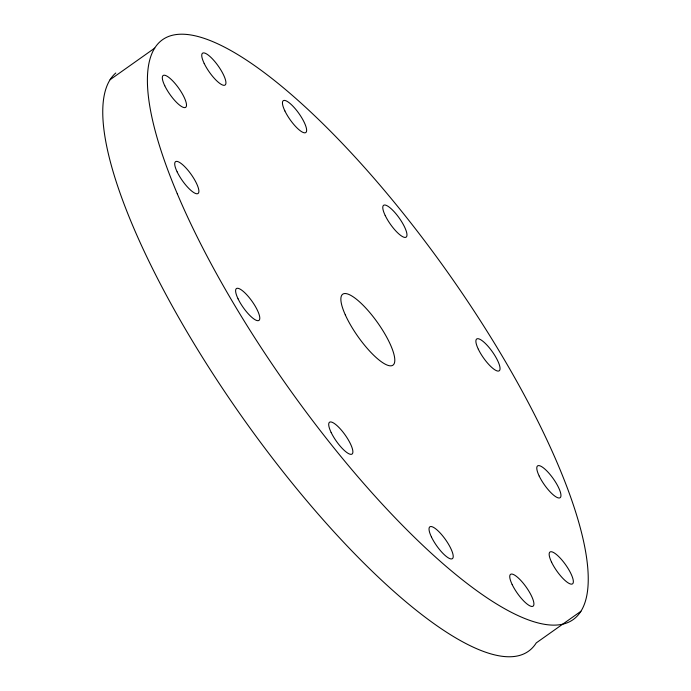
<?xml version="1.0" encoding="UTF-8"?>
<svg xmlns="http://www.w3.org/2000/svg" width="691" height="691" viewBox="0 0 691 691"><rect width="100%" height="100%" fill="white"/><g stroke="black" fill="none" stroke-linecap="round" stroke-linejoin="round"><path stroke-width="1.04" d="M110.076 79.724L154.749 48.094M580.924 611.276L536.251 642.906A355.252 98.312 54.7 0 1 257.57 438.388A355.252 98.312 54.7 0 1 115.786 73.021M385.224 215.54A19.486 5.39 54.7 0 0 406.014 237.212A19.486 5.39 54.7 0 0 393.395 210.919A19.486 5.39 54.7 0 0 385.224 215.54M177.293 193.791A355.252 98.312 54.7 0 0 559.071 624.819A355.252 98.312 54.7 0 0 367.146 170.444A355.252 98.312 54.7 0 0 177.293 193.791M345.31 314.871A43.473 12.032 54.7 0 0 391.944 365.651A43.473 12.032 54.7 0 0 366.247 308.531A43.473 12.032 54.7 0 0 345.31 314.871M284.891 110.94A19.486 5.39 54.7 0 0 305.672 132.612A19.486 5.39 54.7 0 0 293.062 106.319A19.486 5.39 54.7 0 0 284.891 110.94M204.191 63.434A19.486 5.39 54.7 0 0 224.981 85.097A19.486 5.39 54.7 0 0 212.362 58.813A19.486 5.39 54.7 0 0 204.191 63.434M164.76 85.744A19.486 5.39 54.7 0 0 185.542 107.407A19.486 5.39 54.7 0 0 172.931 81.123A19.486 5.39 54.7 0 0 164.76 85.744M177.155 171.895A19.486 5.39 54.7 0 0 197.937 193.558A19.486 5.39 54.7 0 0 185.318 167.274A19.486 5.39 54.7 0 0 177.155 171.895M238.05 298.806A19.486 5.39 54.7 0 0 258.84 320.469A19.486 5.39 54.7 0 0 246.221 294.185A19.486 5.39 54.7 0 0 238.05 298.806M331.144 432.462A19.486 5.39 54.7 0 0 351.926 454.134A19.486 5.39 54.7 0 0 339.307 427.841A19.486 5.39 54.7 0 0 331.144 432.462M431.478 537.062A19.486 5.39 54.7 0 0 452.26 558.725A19.486 5.39 54.7 0 0 439.649 532.441A19.486 5.39 54.7 0 0 431.478 537.062M512.178 584.569A19.486 5.39 54.7 0 0 532.96 606.24A19.486 5.39 54.7 0 0 520.34 579.948A19.486 5.39 54.7 0 0 512.178 584.569M551.608 562.258A19.486 5.39 54.7 0 0 572.39 583.93A19.486 5.39 54.7 0 0 559.779 557.637A19.486 5.39 54.7 0 0 551.608 562.258M539.222 476.108A19.486 5.39 54.7 0 0 560.004 497.779A19.486 5.39 54.7 0 0 547.384 471.487A19.486 5.39 54.7 0 0 539.222 476.108M478.319 349.205A19.486 5.39 54.7 0 0 499.101 370.868A19.486 5.39 54.7 0 0 486.481 344.584A19.486 5.39 54.7 0 0 478.319 349.205"/></g></svg>
